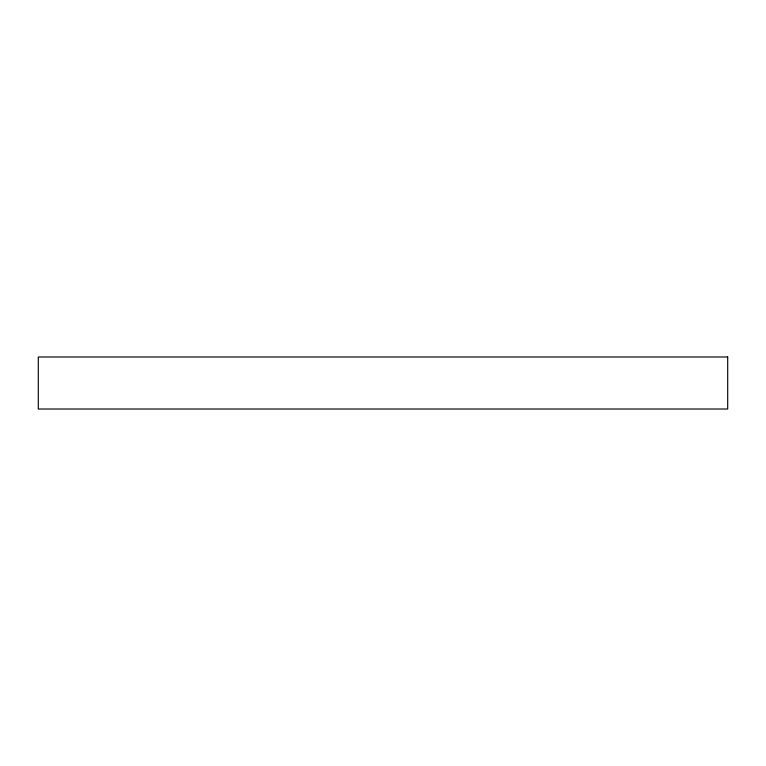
<?xml version="1.0" encoding="UTF-8"?>
<svg xmlns="http://www.w3.org/2000/svg" width="766" height="766" viewBox="0 0 766 766"><rect width="100%" height="100%" fill="white"/><g stroke="black" fill="none" stroke-linecap="round" stroke-linejoin="round"><path stroke-width="1.15" d="M727.7 356.985L38.3 356.985L38.3 409.015L727.7 409.015L727.7 356.985"/></g></svg>
